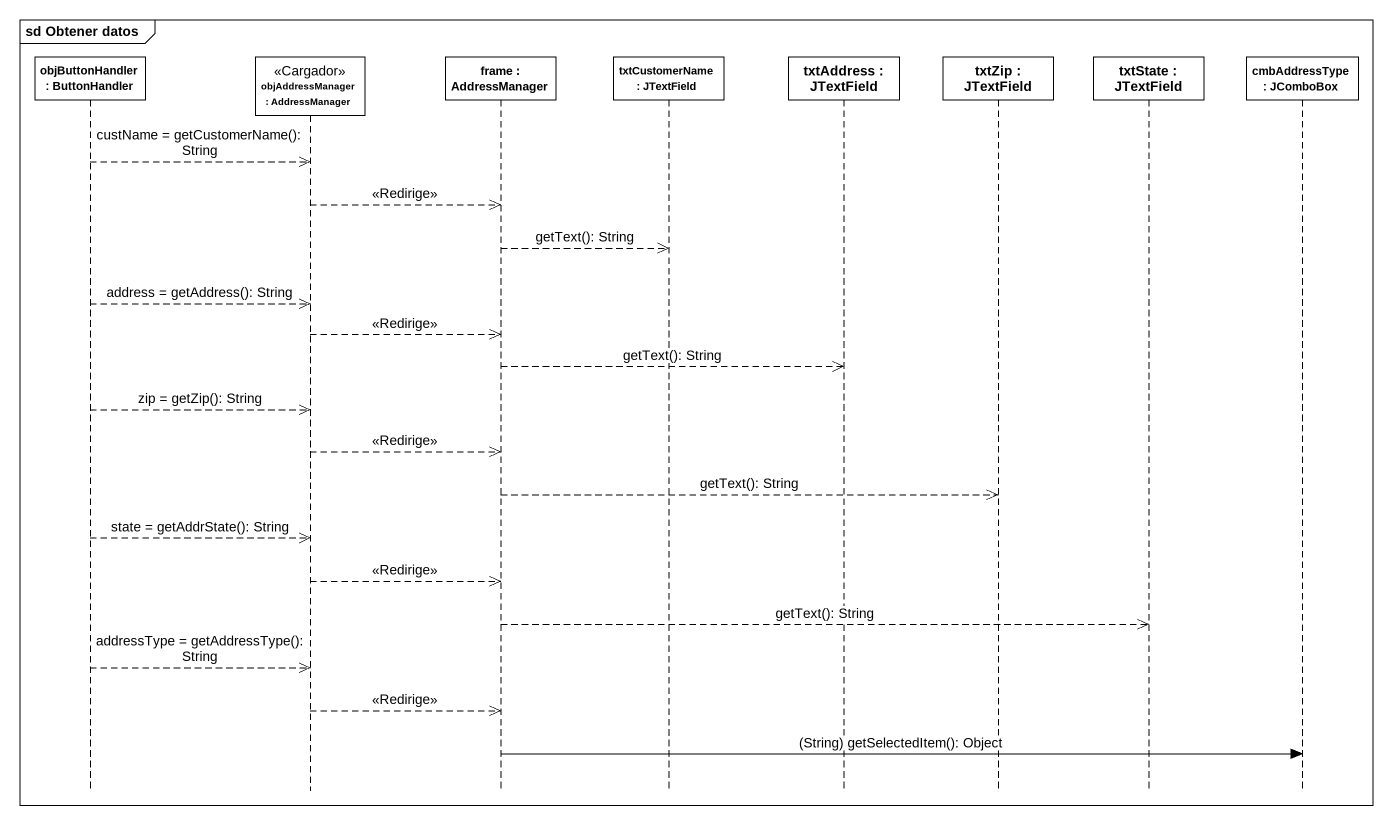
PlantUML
@startuml
mainframe sd Obtener datos
hide footbox
participant "objButtonHandler : ButtonHandler" as objButtonHandler
participant "objAddressManager : AddressManager" as objAddressManager <<Cargador>>
participant "frame : AddressManager" as frame_
participant "txtCustomerName : JTextField" as txtCustomerName
participant "txtAddress : JTextField" as txtAddress
participant "txtZip : JTextField" as txtZip
participant "txtState : JTextField" as txtState
participant "cmbAddressType : JComboBox" as cmbAddressType

objButtonHandler -->> objAddressManager : custName = getCustomerName(): String
objAddressManager -->> frame_ : <<Redirige>>
frame_ -->> txtCustomerName : getText(): String
objButtonHandler -->> objAddressManager : address = getAddress(): String
objAddressManager -->> frame_ : <<Redirige>>
frame_ -->> txtAddress : getText(): String
objButtonHandler -->> objAddressManager : zip = getZip(): String
objAddressManager -->> frame_ : <<Redirige>>
frame_ -->> txtZip : getText(): String
objButtonHandler -->> objAddressManager : state = getAddrState(): String
objAddressManager -->> frame_ : <<Redirige>>
frame_ -->> txtState : getText(): String
objButtonHandler -->> objAddressManager : addressType = getAddressType(): String
objAddressManager -->> frame_ : <<Redirige>>
frame_ -> cmbAddressType : (String) getSelectedItem(): Object
@enduml
